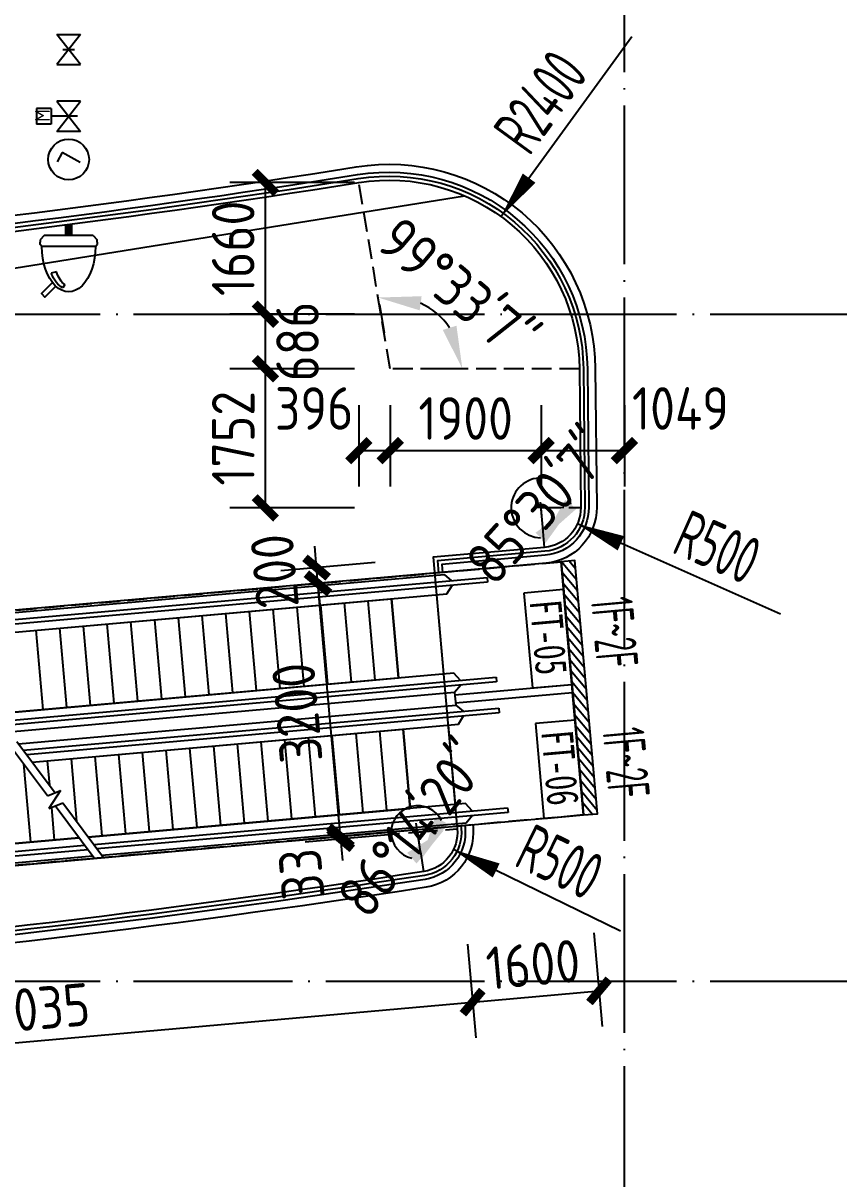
# Model space of a CAD drawing. Header units: inches. Extents: x 0 to 1813292486, y 0 to 3473589894.
# Drawn here: x 600635012 to 600645287, y 3473241728 to 3473256286 of the extents above; entities that cross this region are included whole.
import ezdxf

# ---------------------------------------------------------------- set-up
doc = ezdxf.new("R2010")
doc.units = ezdxf.units.IN
doc.header["$LTSCALE"] = 1000
doc.header["$MEASUREMENT"] = 0
for name, pattern in [('AX-MALL-GIRD-200$0$DOTE', [2.4200000000000004, 2, -0.2, 0.02, -0.2]), ('AX-MALL-WALL-P02-QT$0$DASH', [0.35, 0.25, -0.1]), ('AX-MALL-ZTKD-P02$0$DASH', [0.35, 0.25, -0.1])]:
    doc.linetypes.add(name, pattern=pattern)
for name, color, linetype in [('A-Anno-Note', 241, 'Continuous'), ('AX-MALL-DIM-P02$0$A-Detl-Thin', 131, 'Continuous'), ('AX-MALL-GIRD-200$0$A-Grid', 222, 'AX-MALL-GIRD-200$0$DOTE'), ('AX-MALL-P02-200$0$A-Anno-Note', 241, 'Continuous'), ('AX-MALL-WALL-P02$0$A-Anno-Note', 241, 'Continuous'), ('AX-MALL-WALL-P02-QT$0$A-Detl-Thin', 131, 'Continuous'), ('AX-MALL-WALL-P02-QT$0$A-Hdrl', 31, 'Continuous'), ('AX-MALL-WALL-P02-QT$0$A-Strs', 151, 'Continuous'), ('AX-MALL-WALL-P02-QT$0$A-Wind', 4, 'Continuous'), ('AX-MALL-WORD-P02$0$A-Anno-Note', 241, 'Continuous'), ('AX-MALL-ZTKD-P02$0$A-Anno-Dims', 3, 'Continuous'), ('AX-MALL-ZTKD-P02$0$A-Anno-Note', 241, 'Continuous'), ('AX-MALL-ZTKD-P02$0$A-Detl-Patt', 8, 'Continuous'), ('AX-MALL-ZTKD-P02$0$A-Detl-Thin', 131, 'Continuous'), ('PX-MALL-P02-LG$0$P-Dims', 2, 'Continuous'), ('PX-MALL-P02-LG$0$P-Sprl-Anno', 150, 'Continuous'), ('PX-MALL-P02-LG$0$P-WatS', 3, 'Continuous'), ('PX-MALL-P02-LG$0$PX-42#-XHS-P02$0$AUDIT_I_211020105937-10', 61, 'Continuous'), ('PX-MALL-P02-LG$0$PX-42#-XHS-P02$0$AUDIT_I_211020105937-8', 51, 'Continuous'), ('PX-MALL-P02-LG$0$PX-42#-XHS-P02$0$AUDIT_I_211020105937-9', 61, 'Continuous')]:
    doc.layers.add(name, color=color, linetype=linetype)
doc.styles.add('AX-MALL-WORD-P02$0$STANDARD', font='gbenor.shx', dxfattribs={"bigfont": 'gbcbig.shx'})
doc.styles.add('AX-MALL-WORD-P02$0$宋体', font='', dxfattribs={"width": 0.7, "height": 5})
doc.styles.add('AX-MALL-ZTKD-P02$0$_TCH_DIM', font='gbenor.shx')
doc.styles.add('AX-MALL-ZTKD-P02$0$_TCH_DIM_T3', font='gbenor.shx')
doc.styles.add('PX-MALL-P02-LG$0$PX-42#-XHS-P02$0$STANDARD', font='gbenor.shx', dxfattribs={"bigfont": 'gbcbig.shx'})
doc.styles.get('AX-MALL-WORD-P02$0$宋体').set_extended_font_data('SimSun')
doc.dimstyles.new('AX-MALL-ZTKD-P02$0$_TCH_ARCH&&180', dxfattribs={"dimtxt": 535.5, "dimasz": 270, "dimexe": 450, "dimexo": 450, "dimgap": 137.25, "dimtad": 1, "dimdec": 0, "dimzin": 0, "dimdsep": 46, "dimtxsty": 'AX-MALL-ZTKD-P02$0$_TCH_DIM_T3', "dimblk": 'AX-MALL-ZTKD-P02$0$_ArchTick', "dimcen": 0.09, "dimclrt": 7, "dimazin": 2, "dimtfac": 1, "dimtdec": 0, "dimtix": 1, "dimtmove": 2, "dimatfit": 3, "dimfxl": 500, "dimtolj": 1, "dimtzin": 0, "dimarcsym": 0})
doc.dimstyles.new('AX-MALL-ZTKD-P02$0$_TCH_ARROW&&180', dxfattribs={"dimtxt": 535.5, "dimasz": 540, "dimexe": 450, "dimexo": 450, "dimgap": 137.25, "dimtad": 1, "dimdec": 0, "dimzin": 0, "dimdsep": 46, "dimtxsty": 'AX-MALL-ZTKD-P02$0$_TCH_DIM_T3', "dimcen": 0.09, "dimclrt": 7, "dimaunit": 1, "dimadec": 3, "dimazin": 2, "dimtfac": 1, "dimtdec": 0, "dimtix": 1, "dimtmove": 2, "dimatfit": 3, "dimfxl": 500, "dimtolj": 1, "dimtzin": 0, "dimarcsym": 0})

# ---------------------------------------------------------------- blocks, each defined once
blk = doc.blocks.new('AX-MALL-WORD-P02')
at = {"layer": 'AX-MALL-WORD-P02$0$A-Anno-Note', "color": 2}
for points in [[(600453640.9203793, 3473085142.436676), (600453323.0532446, 3473083985.302074), (600453805.1926609, 3473083852.857435), (600454123.0597951, 3473085009.992035)], [(600453203.8530695, 3473083551.376602), (600452885.9859349, 3473082394.242), (600453368.1253512, 3473082261.79736), (600453685.9924854, 3473083418.931961)]]:
    blk.add_lwpolyline(points, close=True, dxfattribs=at)
at = {"layer": 'AX-MALL-WORD-P02$0$A-Anno-Note', "color": 2, "style": 'AX-MALL-WORD-P02$0$宋体', "width": 0.7}
for s, p in [('FT-05', (600453671.4771128, 3473085019.169088)), ('FT-06', (600453234.4098029, 3473083428.109014))]:
    blk.add_text(s, height=396.5189873417721, rotation=254.6396261740753, dxfattribs=at).set_placement(p)
at = {"layer": 'AX-MALL-WORD-P02$0$A-Anno-Note', "color": 1, "style": 'AX-MALL-WORD-P02$0$STANDARD', "width": 0.6}
for p in [(600454401.338831, 3473084779.337508), (600453964.2715211, 3473083188.277434)]:
    blk.add_text('1F~2F', height=524.9999999999997, rotation=254.6396261278182, dxfattribs=at).set_placement(p)
blk = doc.blocks.new('AX-MALL-GIRD-200')
at = {"layer": 'AX-MALL-GIRD-200$0$A-Grid'}
for p, q in [((600232554.5538701, 3473171250.033786), (600590450.5579685, 3473037923.270504)), ((600229622.1740841, 3473163378.493353), (600587518.1781827, 3473030051.730071)), ((600435151.5243309, 3473031887.135766), (600473881.0632799, 3473135850.862847))]:
    blk.add_line(p, q, dxfattribs=at)
blk = doc.blocks.new('AX-MALL-WALL-P02-QT')
at = {"layer": 'AX-MALL-WALL-P02-QT$0$A-Detl-Thin', "linetype": 'AX-MALL-WALL-P02-QT$0$DASH', "ltscale": 10}
h = blk.add_hatch(dxfattribs=at)
h.set_pattern_fill('ANSI31', color=256, scale=49.99999999999999, angle=84.93677973315732)
h.set_pattern_definition([(109.5049410423596, (600304967.1474351, 3473114442.349601), (-74.81988313649018, -26.50237182672429), [])])
h.paths.add_polyline_path([(600453368.1253499, 3473082261.79736), (600453536.8741484, 3473082215.441736), (600454384.51984, 3473085301.134006), (600454215.7710413, 3473085347.489631)])
at = {"layer": 'AX-MALL-WALL-P02-QT$0$A-Detl-Thin'}
for points in [[(600441839.2572267, 3473088747.342139), (600441839.2572271, 3473088747.342141), (600438760.4179008, 3473089593.105319, 0.1989123691349934), (600438532.5881864, 3473089564.567601), (600434151.870432, 3473087071.964475, -0.2182268368083167), (600433570.8482862, 3473087020.941997, -0.001381355221008138), (600432889.120842, 3473087265.84924, -0.3781618032237353), (600431239.3002133, 3473090285.345247), (600432108.8145912, 3473094119.439364, -0.4523891945456856), (600435539.8004541, 3473095985.365183, 0.03837190663305007), (600453535.8534186, 3473090910.40459, -0.4583887621862324), (600455469.3925163, 3473087478.070114), (600454875.9998566, 3473085835.122548, -0.3914019648657819), (600454032.2031868, 3473085397.916085), (600452865.7806736, 3473085718.334617)], [(600433637.9461151, 3473087209.350811, -0.001381355220961946), (600432957.2586788, 3473087453.884437, -0.3781618031833944), (600431434.3473294, 3473090241.11152), (600432303.8617071, 3473094075.205637, -0.4523891945386165), (600435470.9255805, 3473095797.598701, 0.03837190663324353), (600453496.4802941, 3473090714.318494, -0.4583887621157998), (600455281.285615, 3473087546.009747), (600455281.285615, 3473087546.009747), (600454687.8929554, 3473085903.062181, -0.391401964867363), (600454085.1810484, 3473085590.771851), (600452725.9027772, 3473085964.168292), (600451816.4745601, 3473082653.568548, -0.3951155382570408), (600451233.80167, 3473082296.224438, -0.01925327171609969), (600441447.7272167, 3473084700.883449, -0.4108890259985348), (600441103.5012306, 3473085313.930422), (600442085.0908486, 3473088887.220052), (600438813.3957567, 3473089785.961086, 0.1989123690166488), (600438433.6795658, 3473089738.398221), (600434052.9618117, 3473087245.795096, -0.2182268368703829), (600433637.945688, 3473087209.349612)], [(600452018.1349802, 3473082632.642351), (600452009.3303269, 3473082600.590693, -0.3951155386072041), (600451193.58828, 3473082100.308938, -0.01925327171599026), (600441392.5617028, 3473084508.642023, -0.4108890259458999), (600440910.6453277, 3473085366.907783), (600440991.6115524, 3473085661.649868)]]:
    blk.add_lwpolyline(points, format="xyb", dxfattribs=at)
at = {"layer": 'AX-MALL-WALL-P02-QT$0$A-Detl-Thin', "linetype": 'AX-MALL-WALL-P02-QT$0$DASH', "ltscale": 10}
blk.add_lwpolyline([(600439641.6161467, 3473086032.496243), (600453368.1253512, 3473082261.79736), (600454215.771043, 3473085347.489629), (600440489.2618368, 3473089118.188509)], close=True, dxfattribs=at)
at = {"layer": 'AX-MALL-WALL-P02-QT$0$A-Detl-Thin', "ltscale": 10}
blk.add_lwpolyline([(600453368.1253499, 3473082261.79736), (600453536.8741484, 3473082215.441736), (600454384.51984, 3473085301.134006), (600454215.7710413, 3473085347.489631)], close=True, dxfattribs=at)
at = {"layer": 'AX-MALL-WALL-P02-QT$0$A-Hdrl', "ltscale": 10}
for points in [[(600441935.6851103, 3473088720.853211), (600441962.174038, 3473088817.281096), (600438786.9068286, 3473089689.533203, 0.1989123689924945), (600438483.1338762, 3473089651.482911), (600434102.4161218, 3473087158.879785, -0.2182268369421675), (600433604.3972007, 3473087115.146405, -0.001381355221048006), (600432923.1897603, 3473087359.866838, -0.3781618031137726), (600431336.8237706, 3473090263.228383), (600432206.3381492, 3473094097.322501, -0.4523891945389771), (600435505.3630172, 3473095891.481942, 0.03837190663309069), (600453516.1668564, 3473090812.361542, -0.4583887620715183), (600455375.3390654, 3473087512.03993), (600454781.946406, 3473085869.092365, -0.3914019650363144), (600454058.6921175, 3473085494.343968), (600452795.8417318, 3473085841.251478), (600452769.352791, 3473085744.823547)], [(600441983.8990519, 3473088707.608747), (600442023.6324433, 3473088852.250574), (600438800.1512927, 3473089737.747145, 0.198912369079409), (600438458.406721, 3473089694.940566), (600434077.6889668, 3473087202.33744, -0.2182268368556271), (600433621.1716579, 3473087162.248608, -0.001381355221004358), (600432940.2242196, 3473087406.875638, -0.3781618031593017), (600431385.5855502, 3473090252.169951), (600432255.0999281, 3473094086.264069, -0.4523891945595165), (600435488.1442989, 3473095844.540322, 0.03837190663318713), (600453506.3235753, 3473090763.340018, -0.4583887621030107), (600455328.3123403, 3473087529.024838), (600454734.9196807, 3473085886.077273, -0.3914019648401148), (600454071.9365829, 3473085542.557909), (600452760.8722545, 3473085902.709885), (600452721.1388487, 3473085758.068009)], [(600451921.7070967, 3473082659.131279), (600451912.9024435, 3473082627.07962, -0.3951155386767088), (600451213.6949749, 3473082198.266688, -0.01925327171616493), (600441420.1444597, 3473084604.762736, -0.4108890263332121), (600441007.0732797, 3473085340.419103), (600441088.0394354, 3473085635.160937)], [(600451873.4931543, 3473082672.37574), (600451864.6885018, 3473082640.324084, -0.395115538523918), (600451223.7483224, 3473082247.245563, -0.01925327171612683), (600441433.9358382, 3473084652.823092, -0.4108890260597589), (600441055.2872548, 3473085327.174762), (600441136.2533766, 3473085621.916473)]]:
    blk.add_lwpolyline(points, format="xyb", dxfattribs=at)
at = {"layer": 'AX-MALL-WALL-P02-QT$0$A-Strs'}
for p, q in [((600454215.771041, 3473085347.489627), (600446454.5774379, 3473087479.504665)), ((600446464.1984271, 3473087446.787472), (600452780.474438, 3473085711.694118)), ((600446492.7296365, 3473087349.764071), (600453274.5474151, 3473085486.785485)), ((600453258.6540585, 3473085428.928755), (600446512.6351316, 3473087282.073327)), ((600446545.4791982, 3473087170.383598), (600452053.1170061, 3473085657.424738)), ((600446545.4791983, 3473087170.383598), (600452728.3532592, 3473085471.936021)), ((600447713.8622524, 3473086849.426492), (600447448.4431951, 3473085883.2191)), ((600448003.1459025, 3473086769.959709), (600447737.7268453, 3473085803.752317)), ((600448292.4295528, 3473086690.492925), (600448027.0104955, 3473085724.285533)), ((600448581.7132031, 3473086611.026141), (600448316.2941458, 3473085644.818749)), ((600448870.9968534, 3473086531.559358), (600448605.5777961, 3473085565.351966)), ((600449160.2805035, 3473086452.092574), (600448894.8614463, 3473085485.885182)), ((600449449.5641538, 3473086372.625791), (600449184.1450965, 3473085406.418399)), ((600449738.8478041, 3473086293.159007), (600449473.4287468, 3473085326.951615)), ((600450028.1314543, 3473086213.692223), (600449762.7123971, 3473085247.484831)), ((600450317.4151045, 3473086134.22544), (600450051.9960473, 3473085168.018048)), ((600450606.6987548, 3473086054.758656), (600450341.2796975, 3473085088.551264)), ((600439641.6161457, 3473086032.49624), (600447402.8097486, 3473083900.481202)), ((600440598.7331282, 3473085951.057112), (600447344.7520548, 3473084097.91254)), ((600447311.9079881, 3473084209.602269), (600441129.0339274, 3473085908.049846)), ((600446877.9009647, 3473086039.948165), (600451787.6979488, 3473084691.217346)), ((600452462.9342018, 3473084505.728629), (600446877.9009647, 3473086039.948165)), ((600446910.7450314, 3473085928.258437), (600452940.7869239, 3473084271.794154)), ((600450895.9824051, 3473085975.291873), (600450630.5633478, 3473085009.084481)), ((600447364.6575497, 3473084030.221796), (600440582.8397715, 3473085893.200382)), ((600452924.8935672, 3473084213.937424), (600446930.6505264, 3473085860.567692)), ((600452385.259634, 3473084272.990098), (600446959.1817359, 3473085763.544291)), ((600451185.2660553, 3473085895.825089), (600450919.8469981, 3473084929.617697)), ((600451474.5497055, 3473085816.358305), (600451209.1306483, 3473084850.150913)), ((600447393.1887593, 3473083933.198395), (600441076.9127487, 3473085668.291749)), ((600441804.2701807, 3473085722.561129), (600447311.9079881, 3473084209.602269)), ((600447125.3005524, 3473084844.180623), (600446888.5844613, 3473085649.158768)), ((600447001.9785503, 3473085618.009191), (600447228.7978473, 3473084846.686142)), ((600451763.8333558, 3473085736.891521), (600451498.4142985, 3473084770.68413)), ((600452053.1170061, 3473085657.424738), (600451787.6979488, 3473084691.217346)), ((600451787.6979487, 3473084691.217346), (600452053.1170061, 3473085657.424738)), ((600452780.474438, 3473085711.694118), (600452840.6219397, 3473085605.98566)), ((600447011.5995394, 3473085585.291998), (600452343.407128, 3473084120.634042)), ((600447040.130749, 3473085488.268597), (600452837.4801052, 3473083895.725409)), ((600452600.345244, 3473085507.100072), (600452334.9261868, 3473084540.892681)), ((600452728.3532592, 3473085471.936021), (600452824.728583, 3473085548.12893)), ((600453274.5474151, 3473085486.785485), (600453258.6540585, 3473085428.928755)), ((600446983.9484599, 3473085324.863389), (600446722.092235, 3473084371.625808)), ((600452821.5867485, 3473083837.868679), (600447060.036244, 3473085420.577853)), ((600453805.192659, 3473083852.857434), (600454215.771041, 3473085347.489627)), ((600447092.8803107, 3473085308.888124), (600451616.0496962, 3473084066.364662)), ((600447092.8803107, 3473085308.888124), (600452291.2859492, 3473083880.875945)), ((600447276.7949425, 3473085258.366416), (600447195.1436964, 3473084961.130647)), ((600447566.0785927, 3473085178.899632), (600447355.9961811, 3473084414.134732)), ((600447855.3622429, 3473085099.432848), (600447589.9431857, 3473084133.225457)), ((600448144.6458932, 3473085019.966065), (600447879.226836, 3473084053.758673)), ((600448433.9295435, 3473084940.499281), (600448168.5104862, 3473083974.29189)), ((600447303.6797457, 3473084848.498924), (600447087.148562, 3473084688.935491)), ((600447125.3005524, 3473084844.180623), (600447303.6797457, 3473084848.498924)), ((600448723.2131937, 3473084861.032498), (600448457.7941364, 3473083894.825106)), ((600449012.4968439, 3473084781.565714), (600448747.0777867, 3473083815.358323)), ((600447120.5935693, 3473084689.745146), (600447011.3758852, 3473084292.159024)), ((600447087.148562, 3473084688.935491), (600447273.8576683, 3473084693.455447)), ((600447402.8097488, 3473083900.481201), (600447170.3603734, 3473084690.949928)), ((600447273.8576683, 3473084693.455447), (600447516.2038378, 3473083869.331624)), ((600449301.7804942, 3473084702.09893), (600449036.361437, 3473083735.891539)), ((600449591.0641445, 3473084622.632147), (600449325.6450872, 3473083656.424755)), ((600449880.3477947, 3473084543.165363), (600449614.9287374, 3473083576.957972)), ((600450169.6314449, 3473084463.69858), (600449904.2123877, 3473083497.491188)), ((600452506.8614484, 3473084390.994329), (600452462.9342018, 3473084505.728629)), ((600450458.9150952, 3473084384.231796), (600450193.496038, 3473083418.024405)), ((600450748.1987455, 3473084304.765013), (600450482.7796882, 3473083338.557621)), ((600452490.9680917, 3473084333.137599), (600452385.259634, 3473084272.990098)), ((600447305.6534294, 3473084230.871558), (600447300.6595354, 3473084212.692241)), ((600447425.302077, 3473084178.452691), (600451350.630639, 3473083100.15727)), ((600452025.866892, 3473082914.668553), (600447425.302077, 3473084178.452691)), ((600451037.4823956, 3473084225.298229), (600450772.0633384, 3473083259.090837)), ((600452385.2596341, 3473084272.990098), (600452343.4071281, 3473084120.634042)), ((600452377.5778451, 3473084245.026011), (600453805.192659, 3473083852.857434)), ((600452940.7869239, 3473084271.794154), (600452924.8935672, 3473084213.937424)), ((600447458.1461438, 3473084066.762963), (600452503.719614, 3473082680.734078)), ((600451326.7660459, 3473084145.831445), (600451061.3469887, 3473083179.624053)), ((600451616.0496962, 3473084066.364662), (600451350.630639, 3473083100.15727)), ((600451350.6306388, 3473083100.15727), (600451616.0496961, 3473084066.364662)), ((600452343.407128, 3473084120.634042), (600452403.5546297, 3473084014.925584)), ((600452351.0889173, 3473084148.598128), (600453778.7037312, 3473083756.429551)), ((600452487.8262573, 3473082622.877348), (600447478.0516387, 3473083999.072218)), ((600451948.1923242, 3473082681.930021), (600447506.5828483, 3473083902.048818)), ((600447516.2038376, 3473083869.331624), (600453368.1253492, 3473082261.797358)), ((600452163.2779341, 3473083916.039996), (600451897.8588768, 3473082949.832604)), ((600452291.2859492, 3473083880.875945), (600452387.661273, 3473083957.068854)), ((600452837.4801052, 3473083895.725409), (600452821.5867485, 3473083837.868679)), ((600453368.1253492, 3473082261.797358), (600453778.7037312, 3473083756.429551)), ((600452069.7941386, 3473082799.934253), (600452025.866892, 3473082914.668553)), ((600452053.9007819, 3473082742.077523), (600451948.1923242, 3473082681.930021)), ((600452503.719614, 3473082680.734078), (600452487.8262573, 3473082622.877348))]:
    blk.add_line(p, q, dxfattribs=at)
at = {"layer": 'AX-MALL-WALL-P02-QT$0$A-Wind'}
blk.add_blockref('AX-MALL-GIRD-200', (0, 0), dxfattribs=at)
blk = doc.blocks.new('AX-MALL-WALL-P02')
at = {"layer": 'AX-MALL-WALL-P02$0$A-Anno-Note'}
blk.add_blockref('AX-MALL-WORD-P02', (0, 0), dxfattribs=at)
blk.add_blockref('AX-MALL-WALL-P02-QT', (0, 0), dxfattribs=at)
blk = doc.blocks.new('PX-MALL-P02-LG$0$gb-slzsq')
at = {"linetype": 'Continuous'}
for p, q in [((-25.92897034189082, 103.3586355632433), (-25.91524431816651, -79.67964445479447)), ((-25.91524431816651, -79.67964445479447), (67.79176270062453, -79.67261737497756))]:
    blk.add_line(p, q, dxfattribs=at)
blk.add_circle((0, 0), 180, dxfattribs=at)
blk = doc.blocks.new('PX-MALL-P02-LG$0$PX-42#-XHS-P02$0$2016_0325_094608', base_point=(139682.9244878412, 19232.61231090609))
for p, q in [((139528.7048605524, 19162.85980018562), (139502.8460511512, 19135.02083204316)), ((139837.1441151299, 19162.85980018562), (139528.7048605524, 19162.85980018562)), ((139710.7960977869, 19162.85980018562), (139655.0528778955, 19162.85980018562)), ((139837.1441151299, 19162.85980018562), (139863.0029245311, 19135.02083204316)), ((139502.8460511512, 19135.02083204316), (139502.8460511512, 19120.41137674101)), ((139502.8460511512, 19105.8019214339), (139502.8460511512, 19120.41137674101)), ((139514.6377262915, 19093.10728946515), (139502.8460511512, 19105.8019214339)), ((139851.2112493908, 19093.10728946515), (139514.6377262915, 19093.10728946515)), ((139851.2112493908, 19093.10728946515), (139863.0029245311, 19105.8019214339)), ((139863.0029245311, 19120.41137674101), (139863.0029245311, 19135.02083204316)), ((139863.0029245311, 19120.41137674101), (139863.0029245311, 19105.8019214339)), ((139605.9352023136, 18934.2042904389), (139573.5309455431, 18925.24748849307)), ((139658.2686274721, 18853.92895230689), (139646.7875628248, 18832.97285908529))]:
    blk.add_line(p, q)
at = {"const_width": 49.9999999992724}
blk.add_lwpolyline([(139682.9244878412, 19232.61231090609), (139682.9244878412, 19162.85980018562)], dxfattribs=at)
blk.add_lwpolyline([(139581.1952907478, 18866.18739282112), (139511.6037621941, 18796.59586426737), (139532.9866250498, 18775.21300141666), (139601.5443191163, 18843.77069548321)])
at = {"extrusion": (0, 0, -1)}
for centre, major_axis, ratio, start_param, end_param in [((139682.9244878412, 19093.10728946515), (0, -284.8584475116485), 0.5907732876506234, 4.712388980384689, 7.853981633974483), ((139682.6139121771, 19042.73310589554), (-1.375362e-10, 218.2897536174876), 0.5929162394786573, 3.422061525366094, 4.144077763213266), ((139687.9065433711, 19043.69471512994), (-9.232918e-10, 199.057334326444), 0.4930909674366721, 3.448335516240956, 4.129971261592515)]:
    blk.add_ellipse(centre, major_axis=major_axis, ratio=ratio, start_param=start_param, end_param=end_param, dxfattribs=at)
blk = doc.blocks.new('PX-MALL-P02-LG$0$PX-42#-XHS-P02$0$A$C06D953D7')
at = {"layer": 'PX-MALL-P02-LG$0$PX-42#-XHS-P02$0$AUDIT_I_211020105937-10', "ltscale": 0.7}
for p, q in [((80.0000000745058, 326.3751539746736), (-80.0000000745058, 326.3751539746736)), ((-80.0000000745058, 176.6276929680462), (-80.0000000745058, 326.3751539746736)), ((80.0000000745058, 176.6276929680462), (80.0000000745058, 326.3751539746736)), ((-152.000000141561, -120.0000001117587), (-152.000000141561, 120.0000001117587)), ((152.000000141561, 120.0000001117587), (-152.000000141561, -120.0000001117587)), ((-152.000000141561, 120.0000001117587), (152.000000141561, -120.0000001117587)), ((80.0000000745058, 176.6276929680462), (-80.0000000745058, 176.6276929680462)), ((0, 0), (0, 176.6276929680462)), ((152.000000141561, -120.0000001117587), (152.000000141561, 120.0000001117587)), ((0, -90.01162884570658), (0, 90.01162884572113))]:
    blk.add_line(p, q, dxfattribs=at)
at = {"layer": 'PX-MALL-P02-LG$0$PX-42#-XHS-P02$0$AUDIT_I_211020105937-10', "ltscale": 0.7, "style": 'PX-MALL-P02-LG$0$PX-42#-XHS-P02$0$STANDARD'}
blk.add_text('M', height=150, dxfattribs=at).set_placement((-54.55965195278986, 189.5515071163827))
blk = doc.blocks.new('PX-MALL-P02-LG$0$gb-zf')
at = {"layer": 'PX-MALL-P02-LG$0$P-Dims', "color": 2, "linetype": 'Continuous'}
for p, q in [((125.2534654270858, 99.71408128971234), (-125.2534654270858, -99.71408128971234)), ((-125.2534654270858, 99.71408128971234), (125.2534654270858, -99.71408128971234)), ((-125.2534654270858, -99.71408128971234), (-125.2534654270858, 99.71408128971234)), ((125.2534654270858, -99.71408128971234), (125.2534654270858, 99.71408128971234)), ((0, -49.85704064462334), (0, 49.85704064462334))]:
    blk.add_line(p, q, dxfattribs=at)
blk = doc.blocks.new('PX-MALL-P02-LG')
at = {"layer": 'PX-MALL-P02-LG$0$P-Sprl-Anno', "ltscale": 0.7, "xscale": 1.428428819062105, "yscale": 1.428428819062105, "zscale": 1.428428819062105, "rotation": 220.2111663057838}
blk.add_blockref('PX-MALL-P02-LG$0$gb-slzsq', (600450172.9956981, 3473092262.029927), dxfattribs=at)
at = {"layer": 'PX-MALL-P02-LG$0$P-WatS', "xscale": -1.5, "yscale": 1.5, "zscale": 1.499999999999999, "rotation": 249.5681613615396}
blk.add_blockref('PX-MALL-P02-LG$0$gb-zf', (600450656.4935368, 3473093559.90847), dxfattribs=at)
at = {"layer": 'PX-MALL-P02-LG$0$PX-42#-XHS-P02$0$AUDIT_I_211020105937-8', "color": 3, "xscale": 2, "yscale": 2, "zscale": 2, "rotation": 339.5738717775104}
blk.add_blockref('PX-MALL-P02-LG$0$PX-42#-XHS-P02$0$2016_0325_094608', (600449887.5791577, 3473091495.871379), dxfattribs=at)
at = {"layer": 'PX-MALL-P02-LG$0$PX-42#-XHS-P02$0$AUDIT_I_211020105937-9', "xscale": 1.24642601496058, "yscale": 1.24642601496058, "zscale": 1.24642601496058, "rotation": 69.57387175335622}
blk.add_blockref('PX-MALL-P02-LG$0$PX-42#-XHS-P02$0$A$C06D953D7', (600450362.6702805, 3473092771.237419), dxfattribs=at)
blk = doc.blocks.new('AX-MALL-ZTKD-P02$0$_ArchTick')
at = {"color": 0, "linetype": 'ByBlock', "const_width": 0.4}
blk.add_lwpolyline([(-0.5, -0.5), (0.5, 0.5)], dxfattribs=at)
blk = doc.blocks.new('*D1833')
at = {"layer": 'AX-MALL-ZTKD-P02$0$A-Anno-Dims', "color": 0, "lineweight": -2, "transparency": 16777216}
for p, q in [((600440789.3244462, 3473084170.229846), (600440475.8394033, 3473083029.047416)), ((600440595.039579, 3473083462.972891), (600451235.8514707, 3473080539.921076)), ((600451430.1363379, 3473081247.178031), (600451116.651295, 3473080105.995601))]:
    blk.add_line(p, q, dxfattribs=at)
at = {"layer": 'AX-MALL-ZTKD-P02$0$A-Anno-Dims', "color": 0, "lineweight": -2, "transparency": 16777216, "xscale": 270, "yscale": 270, "zscale": 270}
for p, rotation in [((600440595.039579, 3473083462.972891), 164.6396261262927), ((600451235.8514707, 3473080539.921076), 344.6396261262926)]:
    blk.add_blockref('AX-MALL-ZTKD-P02$0$_ArchTick', p, dxfattribs=dict(at, rotation=rotation))
at = {"layer": 'AX-MALL-ZTKD-P02$0$A-Anno-Dims', "color": 7, "transparency": 16777216, "insert": (600446022.725683, 3473082391.979911), "char_height": 535.5, "attachment_point": 5, "rotation": 344.6396261262926, "style": 'AX-MALL-ZTKD-P02$0$_TCH_DIM_T3'}
blk.add_mtext('\\A1;11035', dxfattribs=at)
blk = doc.blocks.new('*D1834')
at = {"layer": 'AX-MALL-ZTKD-P02$0$A-Anno-Dims', "color": 0, "lineweight": -2, "transparency": 16777216}
for p, q in [((600451430.136338, 3473081247.178031), (600451116.651295, 3473080105.995601)), ((600452972.9824755, 3473080823.355182), (600452659.4974327, 3473079682.172753)), ((600451235.8514707, 3473080539.921076), (600452778.6976085, 3473080116.098228))]:
    blk.add_line(p, q, dxfattribs=at)
at = {"layer": 'AX-MALL-ZTKD-P02$0$A-Anno-Dims', "color": 0, "lineweight": -2, "transparency": 16777216, "xscale": 270, "yscale": 270, "zscale": 270}
for p, rotation in [((600451235.8514707, 3473080539.921076), 164.6396261204489), ((600452778.6976085, 3473080116.098228), 344.639626120449)]:
    blk.add_blockref('AX-MALL-ZTKD-P02$0$_ArchTick', p, dxfattribs=dict(at, rotation=rotation))
at = {"layer": 'AX-MALL-ZTKD-P02$0$A-Anno-Dims', "color": 7, "transparency": 16777216, "insert": (600452114.5546979, 3473080718.54258), "char_height": 535.5, "attachment_point": 5, "rotation": 344.6396261204489, "style": 'AX-MALL-ZTKD-P02$0$_TCH_DIM_T3'}
blk.add_mtext('\\A1;1600', dxfattribs=at)
blk = doc.blocks.new('*D1837')
at = {"layer": 'AX-MALL-ZTKD-P02$0$A-Anno-Dims', "color": 0, "lineweight": -2, "transparency": 16777216}
for p, q in [((600453202.1538904, 3473089183.0075), (600453134.2036664, 3473088829.478481)), ((600453815.4644113, 3473088092.071157), (600453478.112679, 3473088217.744576))]:
    blk.add_line(p, q, dxfattribs=at)
blk.add_arc((600453047.4606693, 3473088378.175086), 909.5640344619751, 14.10463193111973, 44.58364849824414, dxfattribs=at)
at = {"layer": 'AX-MALL-ZTKD-P02$0$A-Anno-Dims', "color": 0, "transparency": 16777216}
for points in [[(600453652.8184636, 3473088937.287607), (600453737.7339153, 3473089095.999187), (600453219.1414464, 3473089271.389754)], [(600454019.4662981, 3473088594.863003), (600453839.7406142, 3473088604.796706), (600453899.802345, 3473088060.652802)]]:
    blk.add_solid(points, dxfattribs=at)
at = {"layer": 'AX-MALL-ZTKD-P02$0$A-Anno-Dims', "color": 7, "transparency": 16777216, "insert": (600454193.355618, 3473089022.382635), "char_height": 535.5, "attachment_point": 5, "rotation": 299.3441401880761, "style": 'AX-MALL-ZTKD-P02$0$_TCH_DIM_T3'}
blk.add_mtext('\\A1;99°33\'7"', dxfattribs=at)
blk = doc.blocks.new('*D1838')
at = {"layer": 'AX-MALL-ZTKD-P02$0$A-Anno-Dims', "color": 0, "lineweight": -2, "transparency": 16777216}
for p, q in [((600452625.7710032, 3473088535.26686), (600451153.3106722, 3473089083.80154)), ((600450963.4807478, 3473087285.175745), (600451575.0003382, 3473088926.709766)), ((600452014.2514129, 3473086893.732839), (600450541.7910818, 3473087442.267519))]:
    blk.add_line(p, q, dxfattribs=at)
at = {"layer": 'AX-MALL-ZTKD-P02$0$A-Anno-Dims', "color": 0, "lineweight": -2, "transparency": 16777216, "xscale": 270, "yscale": 270, "zscale": 270}
for p, rotation in [((600451575.0003382, 3473088926.709766), 69.5681613164231), ((600450963.4807478, 3473087285.175745), 249.5681613164231)]:
    blk.add_blockref('AX-MALL-ZTKD-P02$0$_ArchTick', p, dxfattribs=dict(at, rotation=rotation))
at = {"layer": 'AX-MALL-ZTKD-P02$0$A-Anno-Dims', "color": 7, "transparency": 16777216, "insert": (600450889.719843, 3473088247.325352), "char_height": 535.5, "attachment_point": 5, "rotation": 69.5681613164231, "style": 'AX-MALL-ZTKD-P02$0$_TCH_DIM_T3'}
blk.add_mtext('\\A1;1752', dxfattribs=at)
blk = doc.blocks.new('*D1839')
at = {"layer": 'AX-MALL-ZTKD-P02$0$A-Anno-Dims', "color": 0, "lineweight": -2, "transparency": 16777216}
for p, q in [((600452865.1590691, 3473089177.868768), (600451392.6987382, 3473089726.403447)), ((600451575.0003382, 3473088926.709766), (600451814.3884043, 3473089569.311673)), ((600452625.7710031, 3473088535.266861), (600451153.3106722, 3473089083.80154))]:
    blk.add_line(p, q, dxfattribs=at)
at = {"layer": 'AX-MALL-ZTKD-P02$0$A-Anno-Dims', "color": 0, "lineweight": -2, "transparency": 16777216, "xscale": 270, "yscale": 270, "zscale": 270}
for p, rotation in [((600451814.3884043, 3473089569.311673), 69.56816131787501), ((600451575.0003382, 3473088926.709766), 249.568161317875)]:
    blk.add_blockref('AX-MALL-ZTKD-P02$0$_ArchTick', p, dxfattribs=dict(at, rotation=rotation))
at = {"layer": 'AX-MALL-ZTKD-P02$0$A-Anno-Dims', "color": 7, "transparency": 16777216, "insert": (600452074.2150706, 3473089106.628122), "char_height": 535.5, "attachment_point": 5, "rotation": 69.56816131787502, "style": 'AX-MALL-ZTKD-P02$0$_TCH_DIM_T3'}
blk.add_mtext('\\A1;686', dxfattribs=at)
blk = doc.blocks.new('*D1840')
at = {"layer": 'AX-MALL-ZTKD-P02$0$A-Anno-Dims', "color": 0, "lineweight": -2, "transparency": 16777216}
for p, q in [((600453444.715497, 3473090733.6024), (600451972.2551662, 3473091282.13708)), ((600451814.3884043, 3473089569.311673), (600452393.9448322, 3473091125.045306)), ((600452865.1590692, 3473089177.868768), (600451392.6987382, 3473089726.403447))]:
    blk.add_line(p, q, dxfattribs=at)
at = {"layer": 'AX-MALL-ZTKD-P02$0$A-Anno-Dims', "color": 0, "lineweight": -2, "transparency": 16777216, "xscale": 270, "yscale": 270, "zscale": 270}
for p, rotation in [((600452393.9448322, 3473091125.045306), 69.56816131695024), ((600451814.3884043, 3473089569.311673), 249.5681613169503)]:
    blk.add_blockref('AX-MALL-ZTKD-P02$0$_ArchTick', p, dxfattribs=dict(at, rotation=rotation))
at = {"layer": 'AX-MALL-ZTKD-P02$0$A-Anno-Dims', "color": 7, "transparency": 16777216, "insert": (600451724.6459193, 3473090488.561086), "char_height": 535.5, "attachment_point": 5, "rotation": 69.56816131695022, "style": 'AX-MALL-ZTKD-P02$0$_TCH_DIM_T3'}
blk.add_mtext('\\A1;1660', dxfattribs=at)
blk = doc.blocks.new('*D1841')
at = {"layer": 'AX-MALL-ZTKD-P02$0$A-Anno-Dims', "color": 0, "lineweight": -2, "transparency": 16777216}
for p, q in [((600452518.1119826, 3473088088.033262), (600452160.4975398, 3473087128.070109)), ((600452889.0902574, 3473087949.832969), (600452531.4758146, 3473086989.869816)), ((600452317.589314, 3473087549.759776), (600452688.5675888, 3473087411.559483))]:
    blk.add_line(p, q, dxfattribs=at)
at = {"layer": 'AX-MALL-ZTKD-P02$0$A-Anno-Dims', "color": 0, "lineweight": -2, "transparency": 16777216, "xscale": 270, "yscale": 270, "zscale": 270}
for p, rotation in [((600452317.589314, 3473087549.759776), 159.5681612944307), ((600452688.5675888, 3473087411.559483), 339.5681612944307)]:
    blk.add_blockref('AX-MALL-ZTKD-P02$0$_ArchTick', p, dxfattribs=dict(at, rotation=rotation))
at = {"layer": 'AX-MALL-ZTKD-P02$0$A-Anno-Dims', "color": 7, "transparency": 16777216, "insert": (600451975.3535538, 3473088243.901573), "char_height": 535.5, "attachment_point": 5, "rotation": 339.5681612944307, "style": 'AX-MALL-ZTKD-P02$0$_TCH_DIM_T3'}
blk.add_mtext('\\A1;396', dxfattribs=at)
blk = doc.blocks.new('*D1842')
at = {"layer": 'AX-MALL-ZTKD-P02$0$A-Anno-Dims', "color": 0, "lineweight": -2, "transparency": 16777216}
for p, q in [((600452889.0902574, 3473087949.832969), (600452531.4758148, 3473086989.869816)), ((600452688.567589, 3473087411.559483), (600454469.1988072, 3473086748.222105)), ((600454669.7214756, 3473087286.495591), (600454312.107033, 3473086326.532438))]:
    blk.add_line(p, q, dxfattribs=at)
at = {"layer": 'AX-MALL-ZTKD-P02$0$A-Anno-Dims', "color": 0, "lineweight": -2, "transparency": 16777216, "xscale": 270, "yscale": 270, "zscale": 270}
for p, rotation in [((600452688.567589, 3473087411.559483), 159.568161308205), ((600454469.1988072, 3473086748.222105), 339.568161308205)]:
    blk.add_blockref('AX-MALL-ZTKD-P02$0$_ArchTick', p, dxfattribs=dict(at, rotation=rotation))
at = {"layer": 'AX-MALL-ZTKD-P02$0$A-Anno-Dims', "color": 7, "transparency": 16777216, "insert": (600453720.265795, 3473087459.411493), "char_height": 535.5, "attachment_point": 5, "rotation": 339.568161308205, "style": 'AX-MALL-ZTKD-P02$0$_TCH_DIM_T3'}
blk.add_mtext('\\A1;1900', dxfattribs=at)
blk = doc.blocks.new('*D1843')
at = {"layer": 'AX-MALL-ZTKD-P02$0$A-Anno-Dims', "color": 0, "lineweight": -2, "transparency": 16777216}
for p, q in [((600454669.7214756, 3473087286.495591), (600454312.107033, 3473086326.532438)), ((600455652.9595311, 3473086920.210564), (600455295.3450885, 3473085960.247411)), ((600454469.1988072, 3473086748.222105), (600455452.4368627, 3473086381.937078))]:
    blk.add_line(p, q, dxfattribs=at)
at = {"layer": 'AX-MALL-ZTKD-P02$0$A-Anno-Dims', "color": 0, "lineweight": -2, "transparency": 16777216, "xscale": 270, "yscale": 270, "zscale": 270}
for p, rotation in [((600454469.1988072, 3473086748.222105), 159.5681613001329), ((600455452.4368627, 3473086381.937078), 339.5681613001329)]:
    blk.add_blockref('AX-MALL-ZTKD-P02$0$_ArchTick', p, dxfattribs=dict(at, rotation=rotation))
at = {"layer": 'AX-MALL-ZTKD-P02$0$A-Anno-Dims', "color": 7, "transparency": 16777216, "insert": (600456299.2253976, 3473086633.132435), "char_height": 535.5, "attachment_point": 5, "rotation": 339.56816130013294, "style": 'AX-MALL-ZTKD-P02$0$_TCH_DIM_T3'}
blk.add_mtext('\\A1;1049', dxfattribs=at)
blk = doc.blocks.new('*D1844')
at = {"layer": 'AX-MALL-ZTKD-P02$0$A-Anno-Dims', "color": 0, "lineweight": -2, "transparency": 16777216}
for p, q in [((600454141.6741886, 3473085796.42431), (600454237.0343418, 3473086143.564686)), ((600454487.3044679, 3473085975.509857), (600454148.7120466, 3473086097.8012))]:
    blk.add_line(p, q, dxfattribs=at)
blk.add_arc((600454217.625706, 3473086072.911263), 376.729259967804, 346.2042006962309, 248.5769371346728, dxfattribs=at)
at = {"layer": 'AX-MALL-ZTKD-P02$0$A-Anno-Dims', "color": 0, "transparency": 16777216}
for points in [[(600454629.0597148, 3473085905.466746), (600454537.914269, 3473086060.68436), (600454117.8341501, 3473085709.639215)], [(600454042.9037075, 3473085804.198621), (600454117.1458302, 3473085640.222686), (600454571.9525733, 3473085944.937022)]]:
    blk.add_solid(points, dxfattribs=at)
at = {"layer": 'AX-MALL-ZTKD-P02$0$A-Anno-Dims', "color": 7, "transparency": 16777216, "insert": (600454204.6196487, 3473086098.012602), "char_height": 535.5, "attachment_point": 5, "rotation": 27.390568933803277, "style": 'AX-MALL-ZTKD-P02$0$_TCH_DIM_T3'}
blk.add_mtext('\\A1;85°30\'7"', dxfattribs=at)
blk = doc.blocks.new('*D1845')
at = {"layer": 'AX-MALL-ZTKD-P02$0$A-Anno-Dims', "color": 0, "lineweight": -2, "transparency": 16777216}
for p, q in [((600451285.2297552, 3473082546.776774), (600451357.613858, 3473082899.424675)), ((600451569.835254, 3473082721.320847), (600451222.694874, 3473082816.680986))]:
    blk.add_line(p, q, dxfattribs=at)
blk.add_arc((600451334.3351462, 3473082786.013186), 334.2240772247314, 6.171741241126857, 236.8685266096415, dxfattribs=at)
at = {"layer": 'AX-MALL-ZTKD-P02$0$A-Anno-Dims', "color": 0, "transparency": 16777216}
for points in [[(600451727.1771784, 3473082755.363894), (600451606.0670154, 3473082888.526683), (600451267.1337295, 3473082458.614799)], [(600451119.7687678, 3473082590.287625), (600451183.5531304, 3473082421.967825), (600451656.6203494, 3473082697.480812)]]:
    blk.add_solid(points, dxfattribs=at)
at = {"layer": 'AX-MALL-ZTKD-P02$0$A-Anno-Dims', "color": 7, "transparency": 16777216, "insert": (600451297.3336244, 3473082846.346582), "char_height": 535.5, "attachment_point": 5, "rotation": 31.520133914134686, "style": 'AX-MALL-ZTKD-P02$0$_TCH_DIM_T3'}
blk.add_mtext('\\A1;86°14\'20"', dxfattribs=at)
blk = doc.blocks.new('*D1850')
at = {"layer": 'AX-MALL-ZTKD-P02$0$A-Anno-Dims', "color": 0, "lineweight": -2, "transparency": 16777216}
for p, q in [((600450403.8899934, 3473083076.078606), (600450475.4101, 3473083336.433891)), ((600451110.6545238, 3473082847.458696), (600449961.1598663, 3473083163.227129)), ((600451119.4591761, 3473082879.510351), (600449969.9645185, 3473083195.278784)), ((600450395.0853411, 3473083044.026951), (600450323.5652345, 3473082783.671666)), ((600450395.0853411, 3473083044.026951), (600450403.8899934, 3473083076.078606))]:
    blk.add_line(p, q, dxfattribs=at)
at = {"layer": 'AX-MALL-ZTKD-P02$0$A-Anno-Dims', "color": 0, "lineweight": -2, "transparency": 16777216, "xscale": 270, "yscale": 270, "zscale": 270}
for p, rotation in [((600450403.8899934, 3473083076.078606), 254.6396258948973), ((600450395.0853411, 3473083044.026951), 74.63962589489726)]:
    blk.add_blockref('AX-MALL-ZTKD-P02$0$_ArchTick', p, dxfattribs=dict(at, rotation=rotation))
at = {"layer": 'AX-MALL-ZTKD-P02$0$A-Anno-Dims', "color": 7, "transparency": 16777216, "insert": (600449778.8325926, 3473082805.287654), "char_height": 535.5, "attachment_point": 5, "rotation": 74.63962589489725, "style": 'AX-MALL-ZTKD-P02$0$_TCH_DIM_T3'}
blk.add_mtext('\\A1;33', dxfattribs=at)
blk = doc.blocks.new('*D1851')
at = {"layer": 'AX-MALL-ZTKD-P02$0$A-Anno-Dims', "color": 0, "lineweight": -2, "transparency": 16777216}
for p, q in [((600451967.1048827, 3473085965.202614), (600450817.6102252, 3473086280.971047)), ((600450403.8899934, 3473083076.078606), (600451251.5357, 3473086161.77087)), ((600451119.4591761, 3473082879.510351), (600449969.9645187, 3473083195.278784))]:
    blk.add_line(p, q, dxfattribs=at)
at = {"layer": 'AX-MALL-ZTKD-P02$0$A-Anno-Dims', "color": 0, "lineweight": -2, "transparency": 16777216, "xscale": 270, "yscale": 270, "zscale": 270}
for p, rotation in [((600451251.5357, 3473086161.77087), 74.63962589534184), ((600450403.8899934, 3473083076.078606), 254.6396258953418)]:
    blk.add_blockref('AX-MALL-ZTKD-P02$0$_ArchTick', p, dxfattribs=dict(at, rotation=rotation))
at = {"layer": 'AX-MALL-ZTKD-P02$0$A-Anno-Dims', "color": 7, "transparency": 16777216, "insert": (600450437.1799195, 3473084726.204897), "char_height": 535.5, "attachment_point": 5, "rotation": 74.63962589534184, "style": 'AX-MALL-ZTKD-P02$0$_TCH_DIM_T3'}
blk.add_mtext('\\A1;3200', dxfattribs=at)
blk = doc.blocks.new('*D1852')
at = {"layer": 'AX-MALL-ZTKD-P02$0$A-Anno-Dims', "color": 0, "lineweight": -2, "transparency": 16777216}
for p, q in [((600451304.5135715, 3473086354.62669), (600451376.033678, 3473086614.981976)), ((600452020.0827541, 3473086158.058434), (600450870.5880967, 3473086473.826868)), ((600451251.5357001, 3473086161.77087), (600451304.5135715, 3473086354.62669)), ((600451967.1048827, 3473085965.202615), (600450817.6102252, 3473086280.971047)), ((600451251.5357001, 3473086161.77087), (600451180.0155935, 3473085901.415586))]:
    blk.add_line(p, q, dxfattribs=at)
at = {"layer": 'AX-MALL-ZTKD-P02$0$A-Anno-Dims', "color": 0, "lineweight": -2, "transparency": 16777216, "xscale": 270, "yscale": 270, "zscale": 270}
for p, rotation in [((600451304.5135715, 3473086354.62669), 254.6396258943824), ((600451251.5357001, 3473086161.77087), 74.63962589438233)]:
    blk.add_blockref('AX-MALL-ZTKD-P02$0$_ArchTick', p, dxfattribs=dict(at, rotation=rotation))
at = {"layer": 'AX-MALL-ZTKD-P02$0$A-Anno-Dims', "color": 7, "transparency": 16777216, "insert": (600450792.4815111, 3473086495.282901), "char_height": 535.5, "attachment_point": 5, "rotation": 74.63962589438238, "style": 'AX-MALL-ZTKD-P02$0$_TCH_DIM_T3'}
blk.add_mtext('\\A1;200', dxfattribs=at)
blk = doc.blocks.new('AX-MALL-ZTKD-P02')
at = {"layer": 'AX-MALL-ZTKD-P02$0$A-Anno-Dims'}
for points in [[(600457359.9616957, 3473091231.73138), (600455358.7498982, 3473089906.910131), (600455025.2145987, 3473089686.106589)], [(600456576.1338904, 3473083764.786672), (600454860.8552088, 3473085443.422738), (600454574.9754285, 3473085723.195416)], [(600453294.4036338, 3473080727.774381), (600451954.9984062, 3473082134.263915), (600451679.1480674, 3473082423.930259)]]:
    blk.add_lwpolyline(points, dxfattribs=at)
for points in [[(600455525.517548, 3473090017.311902, 198, 0, 0), (600455025.2145987, 3473089686.106589, 0, 0, 0)], [(600455003.7950989, 3473085303.536399, 198, 0, 0), (600454574.9754285, 3473085723.195416, 0, 0, 0)], [(600452092.9235756, 3473081989.430744, 198, 0, 0), (600451679.1480674, 3473082423.930259, 0, 0, 0)]]:
    blk.add_lwpolyline(points, format="xyseb", dxfattribs=at)
at = {"layer": 'AX-MALL-ZTKD-P02$0$A-Detl-Patt', "linetype": 'AX-MALL-ZTKD-P02$0$DASH'}
for p, q in [((600453047.4606693, 3473088378.175086), (600453496.480295, 3473090714.318493)), ((600455281.2856157, 3473087546.009747), (600453047.4606693, 3473088378.175086)), ((600454085.1810489, 3473085590.77185), (600454217.6257035, 3473086072.911263)), ((600454217.6257035, 3473086072.911263), (600454687.8929561, 3473085903.062181)), ((600451233.8016704, 3473082296.224438), (600451334.3351458, 3473082786.013186)), ((600451334.3351458, 3473082786.013186), (600451816.4745609, 3473082653.568548))]:
    blk.add_line(p, q, dxfattribs=at)
at = {"layer": 'AX-MALL-ZTKD-P02$0$A-Detl-Patt'}
blk.add_lwpolyline([(600431374.9127179, 3473089710.306789), (600434664.6840438, 3473094095.479331), (600454686.0303183, 3473090092.661814)], dxfattribs=at)
at = {"layer": 'AX-MALL-ZTKD-P02$0$A-Detl-Thin'}
blk.add_lwpolyline([(600433637.9461151, 3473087209.350811, -0.001381355220961946), (600432957.2586788, 3473087453.884437, -0.3781618031833944), (600431434.3473294, 3473090241.11152), (600432303.8617071, 3473094075.205637, -0.4523891945386165), (600435470.9255805, 3473095797.598701, 0.03837190663324353), (600453496.4802941, 3473090714.318494, -0.4583887621157998), (600455281.285615, 3473087546.009747), (600455281.285615, 3473087546.009747), (600454687.8929554, 3473085903.062181, -0.391401964867363), (600454085.1810484, 3473085590.771851), (600452725.9027772, 3473085964.168292), (600451816.4745601, 3473082653.568548, -0.3951155382570408), (600451233.80167, 3473082296.224438, -0.01925327171609969), (600441447.7272167, 3473084700.883449, -0.4108890259985348), (600441103.5012306, 3473085313.930422), (600442085.0908486, 3473088887.220052), (600438813.3957567, 3473089785.961086, 0.1989123690166488), (600438433.6795658, 3473089738.398221), (600434052.9618117, 3473087245.795096, -0.2182268368703829), (600433637.945688, 3473087209.349612)], format="xyb", dxfattribs=at)
at = {"layer": 'AX-MALL-ZTKD-P02$0$A-Detl-Thin', "linetype": 'AX-MALL-ZTKD-P02$0$DASH'}
blk.add_lwpolyline([(600439641.6211679, 3473086032.494864), (600440489.2618365, 3473089118.188509), (600454215.771042, 3473085347.489626), (600453368.1253552, 3473082261.797359)], close=True, dxfattribs=at)
at = {"layer": 'AX-MALL-ZTKD-P02$0$A-Anno-Note'}
blk.add_blockref('AX-MALL-GIRD-200', (0, 0), dxfattribs=at)
at = {"layer": 'AX-MALL-ZTKD-P02$0$A-Anno-Dims', "color": 7, "style": 'AX-MALL-ZTKD-P02$0$_TCH_DIM', "width": 0.7}
for s, rotation, p in [('R2400', 33.50493817961878, (600455621.3062863, 3473090263.614145)), ('R500', 315.6185734706095, (600455548.2118464, 3473084984.126153)), ('R500', 313.6004987233058, (600452310.0578952, 3473081982.555623))]:
    blk.add_text(s, height=595, rotation=rotation, dxfattribs=at).set_placement(p)
at = {"layer": 'AX-MALL-ZTKD-P02$0$A-Anno-Dims'}
for p1, p2, distance, picture, middle in [((600453286.8487352, 3473089020.776993), (600453866.405163, 3473090576.510626), 1571.3146475081935, '*D1840', (600451724.6459193, 3473090488.561086)), ((600452435.941079, 3473086736.641066), (600453047.4606692, 3473088378.175086), 1571.3146474534428, '*D1838', (600450889.719843, 3473088247.325352)), ((600453046.1820314, 3473088371.522635), (600454826.8132498, 3473087708.185257), -1024.4107294505964, '*D1842', (600453720.265795, 3473087459.411493)), ((600451553.384651, 3473082760.310173), (600452401.0303575, 3473085846.002437), 1192.0770407140571, '*D1851', (600450437.1799195, 3473084726.204897)), ((600440908.524622, 3473084604.155321), (600451549.3365136, 3473081681.103506), -1183.456890339256, '*D1833', (600446022.725683, 3473082391.979911)), ((600451549.3365138, 3473081681.103506), (600453092.1826515, 3473081257.280658), -1183.4568899110293, '*D1834', (600452114.5546979, 3473080718.54258))]:
    dim = blk.add_aligned_dim(p1=p1, p2=p2, distance=distance, dimstyle='AX-MALL-ZTKD-P02$0$_TCH_ARCH&&180', dxfattribs=at)
    dim.commit()
    dim.dimension.update_dxf_attribs({"geometry": picture, "text_midpoint": middle})
for base, center, p1, p2, picture, middle, turn in [((600453680.0258698, 3473089031.755991), (600453047.4606694, 3473088378.175086), (600454237.1540774, 3473087934.979383), (600453287.0916704, 3473089624.918773), '*D1837', (600454193.3556178, 3473089022.382635), 299.3441401880761), ((600454303.2696524, 3473085706.046097), (600454217.6257058, 3473086072.911263), (600454022.4739966, 3473085362.498838), (600454910.5449942, 3473085822.64568), '*D1844', (600454204.6196487, 3473086098.012602), 27.39056893380328), ((600451574.3230371, 3473082553.3943), (600451334.3351461, 3473082786.013186), (600451194.749627, 3473082105.9669), (600452003.7607297, 3473082602.120672), '*D1845', (600451297.3336241, 3473082846.346582), 31.52013391413469)]:
    dim = blk.add_angular_dim_3p(base=base, center=center, p1=p1, p2=p2, dimstyle='AX-MALL-ZTKD-P02$0$_TCH_ARROW&&180', override={"dimgap": 0}, dxfattribs=at)
    dim.commit()
    dim.dimension.update_dxf_attribs({"geometry": picture, "text_midpoint": middle, "dimtype": 133, "text_rotation": turn})
for base, p1, p2, angle, picture, middle in [((600451814.3884043, 3473089569.311673), (600453047.4606692, 3473088378.175086), (600453286.8487352, 3473089020.776993), 69.56816131787502, '*D1839', (600452074.2150706, 3473089106.628122)), ((600452688.5675888, 3473087411.559483), (600452675.2037569, 3473088509.722928), (600453046.1820316, 3473088371.522635), 339.5681612944307, '*D1841', (600451975.3535538, 3473088243.901573)), ((600455452.4368627, 3473086381.937078), (600454826.81325, 3473087708.185257), (600455810.0513054, 3473087341.90023), 339.56816130013294, '*D1843', (600456299.2253976, 3473086633.132435)), ((600451304.5135715, 3473086354.62669), (600452401.0303575, 3473085846.002437), (600452454.008229, 3473086038.858258), 74.63962589438238, '*D1852', (600450792.4815111, 3473086495.282901)), ((600450403.8899934, 3473083076.078606), (600451544.5799986, 3473082728.258518), (600451553.384651, 3473082760.310173), 74.63962589489725, '*D1850', (600449778.8325926, 3473082805.287654))]:
    dim = blk.add_linear_dim(base=base, p1=p1, p2=p2, angle=angle, dimstyle='AX-MALL-ZTKD-P02$0$_TCH_ARCH&&180', dxfattribs=at)
    dim.commit()
    dim.dimension.update_dxf_attribs({"geometry": picture, "text_midpoint": middle, "dimtype": 129})
blk = doc.blocks.new('AX-MALL-DIM-P02')
at = {"layer": 'AX-MALL-DIM-P02$0$A-Detl-Thin'}
blk.add_blockref('AX-MALL-ZTKD-P02', (-2.384185791015625e-06, 9.5367431640625e-07), dxfattribs=at)
blk = doc.blocks.new('AX-MALL-P02-200')
at = {"layer": 'AX-MALL-P02-200$0$A-Anno-Note'}
blk.add_blockref('AX-MALL-WALL-P02', (0, 0), dxfattribs=at)
for name in ['AX-MALL-DIM-P02', 'PX-MALL-P02-LG']:
    blk.add_blockref(name, (0, 0), dxfattribs=at)

msp = doc.modelspace()

# ---------------------------------------------------------------- block references
at = {"layer": 'A-Anno-Note', "rotation": 20.43183869077545}
msp.add_blockref('AX-MALL-P02-200', (1250392458.527329, 9048125.682563305), dxfattribs=at)

doc.saveas('drawing.dxf')
